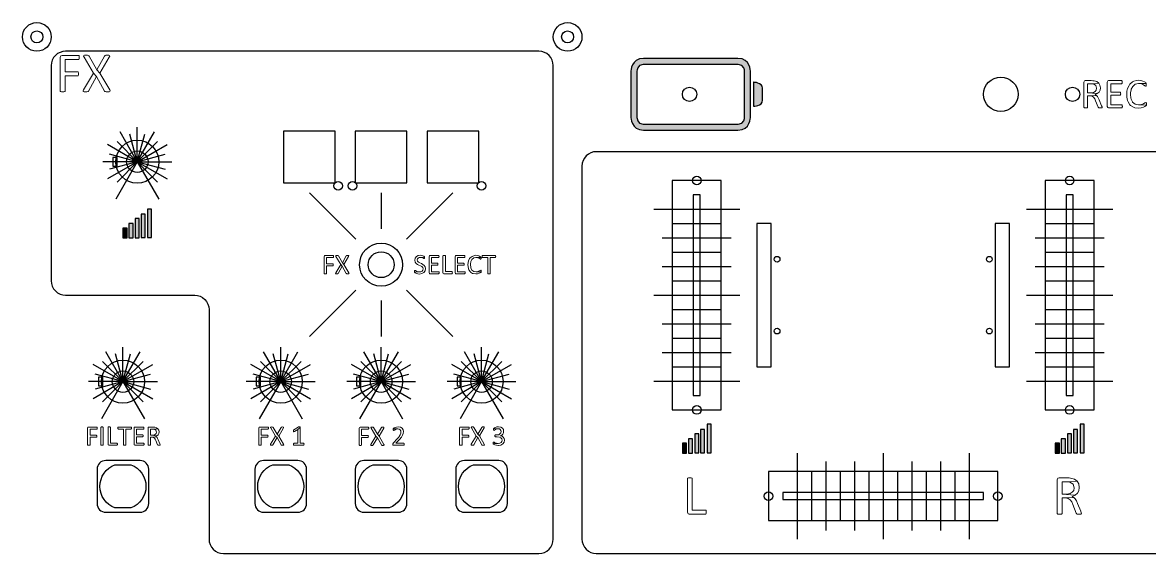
# Model space of a CAD drawing. Extents: x 0 to 1200, y 0 to 890.
# Drawn here: x 0 to 786, y 520 to 890 of the extents above; entities that cross this region are included whole.
import ezdxf

# ---------------------------------------------------------------- set-up
doc = ezdxf.new("R2010")
doc.units = 0
doc.header["$MEASUREMENT"] = 0
for name, color, linetype in [('FRONT', 174, 'CONTINUOUS'), ('LABELS__CHASSIS_', 7, 'CONTINUOUS'), ('PANEL', 94, 'CONTINUOUS')]:
    doc.layers.add(name, color=color, linetype=linetype)

msp = doc.modelspace()

# ---------------------------------------------------------------- hatches: boundary and pattern name
at = {"layer": 'LABELS__CHASSIS_'}
h = msp.add_hatch(color=256, dxfattribs=at)
edge = h.paths.add_edge_path()
edge.add_line((507.51, 824.09), (507.51, 855.91))
edge.add_spline(control_points=[(507.51, 855.91), (507.51, 855.91), (507.51, 865.01), (498.74, 865.01)], knot_values=[0, 0, 0, 0, 1, 1, 1, 1], degree=3, periodic=0)
edge.add_line((498.74, 865.01), (432.93, 865.01))
edge.add_spline(control_points=[(432.93, 865.01), (424.22, 865.01), (424.15, 855.91), (424.15, 855.91)], knot_values=[0, 0, 0, 0, 1, 1, 1, 1], degree=3, periodic=0)
edge.add_line((424.15, 855.91), (424.15, 824.09))
edge.add_spline(control_points=[(424.15, 824.09), (424.15, 824.09), (424.15, 814.99), (432.93, 814.99)], knot_values=[0, 0, 0, 0, 1, 1, 1, 1], degree=3, periodic=0)
edge.add_line((432.93, 814.99), (498.74, 814.99))
edge.add_spline(control_points=[(498.74, 814.99), (507.51, 814.99), (507.51, 824.09), (507.51, 824.09)], knot_values=[0, 0, 0, 0, 1, 1, 1, 1], degree=3, periodic=0)
edge = h.paths.add_edge_path(flags=16)
edge.add_line((503.35, 823.79), (503.35, 856.21))
edge.add_spline(control_points=[(503.35, 856.21), (503.35, 856.21), (503.48, 860.84), (498.93, 860.84)], knot_values=[0, 0, 0, 0, 1, 1, 1, 1], degree=3, periodic=0)
edge.add_line((498.93, 860.84), (432.73, 860.84))
edge.add_spline(control_points=[(432.73, 860.84), (428.32, 860.84), (428.32, 856.21), (428.32, 856.21)], knot_values=[0, 0, 0, 0, 1, 1, 1, 1], degree=3, periodic=0)
edge.add_line((428.32, 856.21), (428.32, 823.79))
edge.add_spline(control_points=[(428.32, 823.79), (428.32, 823.79), (428.32, 819.16), (432.73, 819.16)], knot_values=[0, 0, 0, 0, 1, 1, 1, 1], degree=3, periodic=0)
edge.add_line((432.73, 819.16), (498.93, 819.16))
edge.add_spline(control_points=[(498.93, 819.16), (503.35, 819.16), (503.35, 823.79), (503.35, 823.79)], knot_values=[0, 0, 0, 0, 1, 1, 1, 1], degree=3, periodic=0)
edge = h.paths.add_edge_path()
edge.add_line((509.59, 848.46), (509.59, 831.66))
edge.add_spline(control_points=[(509.59, 831.66), (509.59, 831.66), (515.85, 831.66), (515.85, 835.83)], knot_values=[0, 0, 0, 0, 1, 1, 1, 1], degree=3, periodic=0)
edge.add_line((515.85, 835.83), (515.85, 844.17))
edge.add_spline(control_points=[(515.85, 844.17), (515.85, 848.34), (509.59, 848.34), (509.59, 848.46)], knot_values=[0, 0, 0, 0, 1, 1, 1, 1], degree=3, periodic=0)
for points in [[(82.69, 740.15), (85.48, 740.15), (85.48, 756.39), (82.69, 756.39)], [(87.21, 740.1), (90, 740.1), (90, 760), (87.21, 760)], [(70, 740), (72.83, 740), (72.83, 746.77), (70, 746.77)], [(74.19, 740), (77.02, 740), (77.02, 749.87), (74.19, 749.87)], [(78.58, 740.05), (81.38, 740.05), (81.38, 753.44), (78.58, 753.44)], [(472.69, 590.15), (475.48, 590.15), (475.48, 606.39), (472.69, 606.39)], [(477.21, 590.1), (480, 590.1), (480, 610), (477.21, 610)], [(732.69, 590.15), (735.48, 590.15), (735.48, 606.39), (732.69, 606.39)], [(737.21, 590.1), (740, 590.1), (740, 610), (737.21, 610)], [(464.19, 590), (467.02, 590), (467.02, 599.87), (464.19, 599.87)], [(468.58, 590.05), (471.38, 590.05), (471.38, 603.44), (468.58, 603.44)], [(724.19, 590), (727.02, 590), (727.02, 599.87), (724.19, 599.87)], [(728.58, 590.05), (731.38, 590.05), (731.38, 603.44), (728.58, 603.44)], [(460, 590), (462.83, 590), (462.83, 596.77), (460, 596.77)], [(720, 590), (722.83, 590), (722.83, 596.77), (720, 596.77)]]:
    msp.add_hatch(color=256, dxfattribs=at).paths.add_polyline_path(points)

# ---------------------------------------------------------------- linework, layer by layer
at = {"layer": 'FRONT', "linetype": 'Continuous'}
for points in [[(0, 880, -1), (20, 880, -1)], [(370, 880, -1), (390, 880, -1)], [(727, 840, -1), (737, 840, -1)], [(65, 793, -1), (95, 793, -1)], [(235, 721.25, -1), (265, 721.25, -1)], [(55, 639.75, -1), (85, 639.75, -1)], [(165, 639.75, -1), (195, 639.75, -1)], [(235, 639.75, -1), (265, 639.75, -1)], [(305, 639.75, -1), (335, 639.75, -1)], [(58, 548.75), (82, 548.75, 0.414214), (88, 554.75), (88, 578.75, 0.414214), (82, 584.75), (58, 584.75, 0.414214), (52, 578.75), (52, 554.75, 0.414214)], [(168, 548.75), (192, 548.75, 0.414214), (198, 554.75), (198, 578.75, 0.414214), (192, 584.75), (168, 584.75, 0.414214), (162, 578.75), (162, 554.75, 0.414214)], [(238, 548.75), (262, 548.75, 0.414214), (268, 554.75), (268, 578.75, 0.414214), (262, 584.75), (238, 584.75, 0.414214), (232, 578.75), (232, 554.75, 0.414214)], [(308, 548.75), (332, 548.75, 0.414214), (338, 554.75), (338, 578.75, 0.414214), (332, 584.75), (308, 584.75, 0.414214), (302, 578.75), (302, 554.75, 0.414214)]]:
    msp.add_lwpolyline(points, format="xyb", close=True, dxfattribs=at)
for points in [[(487, 620), (487, 780), (453, 780), (453, 620)], [(747, 620), (747, 780), (713, 780), (713, 620)], [(520, 543), (680, 543), (680, 577), (520, 577)]]:
    msp.add_lwpolyline(points, close=True, dxfattribs=at)
at = {"layer": 'LABELS__CHASSIS_', "linetype": 'Continuous'}
for p, q in [((498.74, 865.01), (432.93, 865.01)), ((498.93, 860.84), (432.73, 860.84)), ((424.15, 855.91), (424.15, 824.09)), ((428.32, 856.21), (428.32, 823.79)), ((503.35, 823.79), (503.35, 856.21)), ((507.51, 824.09), (507.51, 855.91)), ((509.59, 848.46), (509.59, 831.66)), ((515.85, 835.83), (515.85, 844.17)), ((432.73, 819.16), (498.93, 819.16)), ((80, 793), (68, 813.78)), ((80, 793), (74.82, 812.32)), ((80, 793), (80, 817)), ((80, 793), (92, 813.78)), ((80, 793), (85.18, 812.32)), ((432.93, 814.99), (498.74, 814.99)), ((80, 793), (59.22, 805)), ((80, 793), (65.86, 807.14)), ((80, 793), (94.14, 807.14)), ((80, 793), (100.78, 805)), ((80, 793), (60.68, 798.18)), ((80, 793), (99.32, 798.18)), ((80, 793), (56, 793)), ((80, 793), (59.22, 781)), ((80, 793), (60.68, 787.82)), ((80, 793), (65, 767.02)), ((80, 793), (65.86, 778.86)), ((80, 793), (95, 767.02)), ((80, 793), (104, 793)), ((80, 793), (100.78, 781)), ((80, 793), (94.14, 778.86)), ((80, 793), (99.32, 787.82)), ((200, 771.25), (232.32, 738.93)), ((250, 771.25), (250, 746.25)), ((300, 771.25), (267.68, 738.93)), ((440, 760), (500, 760)), ((700, 760), (760, 760)), ((453, 750), (487, 750)), ((713, 750), (747, 750)), ((446, 740), (494, 740)), ((706, 740), (754, 740)), ((453, 730), (487, 730)), ((713, 730), (747, 730)), ((446, 720), (494, 720)), ((706, 720), (754, 720)), ((453, 710), (487, 710)), ((713, 710), (747, 710)), ((232.32, 703.57), (200, 671.25)), ((267.68, 703.57), (300, 671.25)), ((440, 700), (500, 700)), ((700, 700), (760, 700)), ((250, 696.25), (250, 671.25)), ((453, 690), (487, 690)), ((713, 690), (747, 690)), ((446, 680), (494, 680)), ((706, 680), (754, 680)), ((453, 670), (487, 670)), ((713, 670), (747, 670)), ((70, 639.75), (58, 660.53)), ((70, 639.75), (70, 663.75)), ((70, 639.75), (82, 660.53)), ((180, 639.75), (168, 660.53)), ((180, 639.75), (180, 663.75)), ((180, 639.75), (192, 660.53)), ((250, 639.75), (238, 660.53)), ((250, 639.75), (250, 663.75)), ((250, 639.75), (262, 660.53)), ((320, 639.75), (308, 660.53)), ((320, 639.75), (320, 663.75)), ((320, 639.75), (332, 660.53)), ((446, 660), (494, 660)), ((706, 660), (754, 660)), ((70, 639.75), (55.86, 653.89)), ((70, 639.75), (64.82, 659.07)), ((70, 639.75), (75.18, 659.07)), ((70, 639.75), (84.14, 653.89)), ((180, 639.75), (165.86, 653.89)), ((180, 639.75), (174.82, 659.07)), ((180, 639.75), (185.18, 659.07)), ((180, 639.75), (194.14, 653.89)), ((250, 639.75), (235.86, 653.89)), ((250, 639.75), (244.82, 659.07)), ((250, 639.75), (255.18, 659.07)), ((250, 639.75), (264.14, 653.89)), ((320, 639.75), (305.86, 653.89)), ((320, 639.75), (314.82, 659.07)), ((320, 639.75), (325.18, 659.07)), ((320, 639.75), (334.14, 653.89)), ((70, 639.75), (49.22, 651.75)), ((70, 639.75), (50.68, 644.93)), ((70, 639.75), (90.78, 651.75)), ((70, 639.75), (89.32, 644.93)), ((180, 639.75), (159.22, 651.75)), ((180, 639.75), (160.68, 644.93)), ((180, 639.75), (200.78, 651.75)), ((180, 639.75), (199.32, 644.93)), ((250, 639.75), (229.22, 651.75)), ((250, 639.75), (230.68, 644.93)), ((250, 639.75), (270.78, 651.75)), ((250, 639.75), (269.32, 644.93)), ((320, 639.75), (299.22, 651.75)), ((320, 639.75), (300.68, 644.93)), ((320, 639.75), (340.78, 651.75)), ((320, 639.75), (339.32, 644.93)), ((453, 650), (487, 650)), ((713, 650), (747, 650)), ((70, 639.75), (46, 639.75)), ((70, 639.75), (49.22, 627.75)), ((70, 639.75), (50.68, 634.57)), ((70, 639.75), (55, 613.77)), ((70, 639.75), (55.86, 625.61)), ((70, 639.75), (85, 613.77)), ((70, 639.75), (94, 639.75)), ((70, 639.75), (90.78, 627.75)), ((70, 639.75), (84.14, 625.61)), ((70, 639.75), (89.32, 634.57)), ((180, 639.75), (156, 639.75)), ((180, 639.75), (159.22, 627.75)), ((180, 639.75), (160.68, 634.57)), ((180, 639.75), (165, 613.77)), ((180, 639.75), (165.86, 625.61)), ((180, 639.75), (195, 613.77)), ((180, 639.75), (204, 639.75)), ((180, 639.75), (200.78, 627.75)), ((180, 639.75), (194.14, 625.61)), ((180, 639.75), (199.32, 634.57)), ((250, 639.75), (226, 639.75)), ((250, 639.75), (229.22, 627.75)), ((250, 639.75), (230.68, 634.57)), ((250, 639.75), (235, 613.77)), ((250, 639.75), (235.86, 625.61)), ((250, 639.75), (265, 613.77)), ((250, 639.75), (274, 639.75)), ((250, 639.75), (270.78, 627.75)), ((250, 639.75), (264.14, 625.61)), ((250, 639.75), (269.32, 634.57)), ((320, 639.75), (296, 639.75)), ((320, 639.75), (299.22, 627.75)), ((320, 639.75), (300.68, 634.57)), ((320, 639.75), (305, 613.77)), ((320, 639.75), (305.86, 625.61)), ((320, 639.75), (335, 613.77)), ((320, 639.75), (344, 639.75)), ((320, 639.75), (340.78, 627.75)), ((320, 639.75), (334.14, 625.61)), ((320, 639.75), (339.32, 634.57)), ((440, 640), (500, 640)), ((700, 640), (760, 640)), ((540, 590), (540, 530)), ((600, 590), (600, 530)), ((660, 590), (660, 530)), ((560, 584), (560, 536)), ((580, 584), (580, 536)), ((620, 584), (620, 536)), ((640, 584), (640, 536)), ((550, 577), (550, 543)), ((570, 577), (570, 543)), ((590, 577), (590, 543)), ((610, 577), (610, 543)), ((630, 577), (630, 543)), ((650, 577), (650, 543))]:
    msp.add_line(p, q, dxfattribs=at)
for points in [[(140, 520), (360, 520, 0.414214), (370, 530), (370, 860, 0.414214), (360, 870), (160, 870), (130, 870), (30, 870, 0.414214), (20, 860), (20, 710, 0.414214), (30, 700), (120, 700, -0.414214), (130, 690), (130, 530, 0.414214)], [(400, 520), (800, 520, 0.414214), (810, 530), (810, 790, 0.414214), (800, 800), (400, 800, 0.414214), (390, 790), (390, 530, 0.414214)]]:
    msp.add_lwpolyline(points, format="xyb", close=True, dxfattribs=at)
at = {"layer": 'LABELS__CHASSIS_', "lineweight": 0}
for points in [[(38.89, 867.12), (27.55, 867.12), (26.73, 866.82), (26.29, 865.71), (26.29, 842.28), (26.36, 842.05), (26.66, 841.83), (27.18, 841.76), (27.99, 841.68), (28.81, 841.76), (29.33, 841.83), (29.55, 842.05), (29.62, 842.28), (29.62, 852.81), (38.37, 852.81), (38.67, 852.95), (38.89, 853.18), (39.04, 853.62), (39.04, 854.21), (39.04, 854.96), (38.89, 855.33), (38.67, 855.55), (38.37, 855.62), (29.62, 855.62), (29.62, 864.23), (38.89, 864.23), (39.19, 864.3), (39.41, 864.6), (39.49, 864.97), (39.56, 865.63), (39.49, 866.3), (39.41, 866.75), (39.19, 866.97)], [(44.31, 867.19), (43.19, 867.19), (42.68, 866.97), (42.6, 866.6), (42.9, 865.86), (49.5, 854.66), (51.65, 852.36), (57.21, 842.28), (57.43, 842.05), (57.73, 841.83), (58.32, 841.76), (59.29, 841.68), (60.32, 841.76), (60.92, 841.91), (61.07, 842.35), (60.77, 843.02), (53.87, 854.73), (51.8, 857.11), (46.38, 866.6), (46.16, 866.9), (45.86, 867.12), (45.27, 867.19)], [(59.06, 867.19), (58.17, 867.19), (57.65, 867.12), (57.36, 866.9), (57.21, 866.6), (51.8, 857.11), (53.87, 854.73), (60.47, 865.86), (60.77, 866.6), (60.62, 866.97), (60.1, 867.19)], [(49.5, 854.66), (42.6, 843.02), (42.3, 842.35), (42.38, 841.91), (42.9, 841.76), (43.94, 841.68), (44.83, 841.76), (45.42, 841.83), (45.72, 841.98), (45.94, 842.28), (51.65, 852.36)], [(744.92, 849.54), (740.91, 849.54), (740.24, 849.32), (739.95, 848.5), (739.95, 830.93), (740.02, 830.71), (740.24, 830.56), (740.61, 830.49), (741.21, 830.49), (741.8, 830.49), (742.17, 830.56), (742.39, 830.71), (742.47, 830.93), (742.47, 839.01), (744.17, 839.01), (748.62, 839.24), (747.81, 839.75), (749.29, 840.5), (742.47, 841.02), (742.47, 847.39), (744.62, 847.39), (750.33, 847.76), (748.92, 848.8), (746.99, 849.39), (746.1, 849.47)], [(766.12, 849.54), (757.15, 849.54), (756.56, 849.32), (756.19, 848.5), (756.19, 831.6), (756.56, 830.78), (757.15, 830.56), (766.27, 830.56), (766.49, 830.63), (766.64, 830.78), (766.72, 831.15), (766.79, 831.6), (766.72, 832.12), (766.64, 832.41), (766.49, 832.56), (766.27, 832.64), (758.71, 832.64), (758.71, 839.46), (765.09, 839.46), (765.31, 839.46), (765.46, 839.68), (765.53, 839.98), (765.6, 840.42), (765.53, 840.87), (765.46, 841.24), (765.31, 841.39), (765.09, 841.46), (758.71, 841.46), (758.71, 847.39), (766.12, 847.39), (766.35, 847.47), (766.49, 847.69), (766.64, 847.99), (766.64, 848.43), (766.64, 848.95), (766.49, 849.25), (766.35, 849.47)], [(778.06, 849.77), (776.88, 849.69), (774.73, 849.1), (773.84, 848.58), (772.06, 847.1), (771.39, 846.13), (770.35, 843.98), (769.91, 842.2), (769.76, 839.75), (769.83, 837.9), (770.35, 835.75), (770.72, 834.64), (771.91, 832.71), (772.5, 832.12), (774.5, 830.93), (775.47, 830.63), (777.77, 830.34), (779.77, 830.49), (781.4, 831), (782.51, 831.6), (783.1, 832.04), (783.33, 832.27), (783.48, 832.49), (778.14, 832.56), (777.99, 832.56), (775.69, 833.01), (773.91, 834.42), (773.76, 834.64), (772.8, 836.71), (772.65, 837.53), (772.43, 839.9), (772.43, 840.94), (772.8, 843.17), (772.95, 843.54), (773.98, 845.54), (773.98, 845.54), (775.76, 847.02), (775.76, 847.1), (778.06, 847.54), (783.33, 847.62), (783.25, 847.84), (783.03, 848.13), (782.29, 848.65), (781.1, 849.17), (779.69, 849.62)], [(750.33, 847.76), (744.62, 847.39), (745.81, 847.39), (746.62, 847.24), (748.25, 846.13), (748.77, 844.28), (748.55, 842.94), (747.88, 841.98), (746.62, 841.31), (744.92, 841.02), (742.47, 841.02), (749.29, 840.5), (750.48, 841.46), (751.22, 842.8), (751.44, 844.5), (751.14, 846.28)], [(783.33, 847.62), (778.06, 847.54), (780.06, 847.24), (781.47, 846.65), (782.44, 845.98), (782.96, 845.69), (783.18, 845.76), (783.33, 845.98), (783.4, 846.35), (783.4, 846.8), (783.4, 847.24)], [(748.62, 839.24), (744.17, 839.01), (745.66, 838.72), (746.7, 838.05), (747.51, 836.94), (748.1, 835.53), (749.88, 831.08), (750.03, 830.78), (750.25, 830.56), (750.63, 830.49), (751.22, 830.49), (751.96, 830.49), (752.33, 830.56), (752.55, 830.71), (752.55, 830.93), (752.55, 831.23), (752.26, 831.97), (750.55, 836.2), (749.96, 837.46), (749.36, 838.49)], [(783.1, 834.34), (782.51, 834.04), (781.55, 833.45), (780.06, 832.78), (778.14, 832.56), (783.48, 832.49), (783.48, 832.78), (783.48, 833.23), (783.48, 833.75), (783.4, 834.12), (783.33, 834.27)], [(216.5, 727.54), (210.86, 727.54), (210.42, 727.4), (210.2, 726.88), (210.2, 715.16), (210.27, 715.09), (210.42, 714.94), (210.64, 714.94), (211.09, 714.86), (211.46, 714.94), (211.75, 714.94), (211.9, 715.09), (211.9, 715.16), (211.9, 720.43), (216.28, 720.43), (216.43, 720.5), (216.5, 720.65), (216.57, 720.87), (216.57, 721.17), (216.57, 721.46), (216.5, 721.69), (216.43, 721.84), (216.28, 721.84), (211.9, 721.84), (211.9, 726.14), (216.5, 726.14), (216.65, 726.21), (216.8, 726.28), (216.87, 726.51), (216.87, 726.88), (216.87, 727.17), (216.8, 727.4), (216.65, 727.54)], [(219.24, 727.62), (218.72, 727.62), (218.43, 727.54), (218.35, 727.32), (218.5, 726.95), (221.84, 721.32), (222.88, 720.2), (225.69, 715.16), (225.77, 715.01), (225.99, 714.94), (226.21, 714.86), (226.73, 714.86), (227.25, 714.94), (227.55, 715.01), (227.62, 715.16), (227.47, 715.53), (224.06, 721.39), (222.95, 722.58), (220.28, 727.32), (220.13, 727.47), (219.98, 727.54), (219.69, 727.62)], [(226.58, 727.62), (226.14, 727.62), (225.92, 727.54), (225.77, 727.47), (225.69, 727.32), (222.95, 722.58), (224.06, 721.39), (227.33, 726.95), (227.47, 727.32), (227.4, 727.54), (227.1, 727.62)], [(277.38, 727.77), (275.82, 727.54), (274.64, 726.88), (273.82, 725.84), (273.52, 724.43), (273.75, 723.1), (274.41, 722.13), (275.3, 721.46), (276.34, 720.87), (277.45, 720.43), (278.34, 719.91), (279.01, 719.24), (279.23, 718.28), (279.01, 717.39), (278.57, 716.72), (277.75, 716.35), (276.79, 716.2), (273.3, 716.05), (273.45, 715.75), (273.82, 715.46), (274.56, 715.09), (275.53, 714.86), (276.71, 714.72), (276.71, 714.72), (278.42, 715.01), (279.75, 715.75), (280.64, 716.87), (281.01, 718.5), (280.72, 719.76), (280.05, 720.72), (279.16, 721.46), (278.12, 721.98), (277.01, 722.5), (276.12, 723.02), (275.45, 723.69), (275.23, 724.58), (275.38, 725.32), (275.75, 725.84), (276.42, 726.21), (277.31, 726.36), (280.27, 726.51), (280.2, 726.73), (280.2, 726.8), (280.05, 726.95), (279.68, 727.25), (279.01, 727.47), (278.2, 727.69)], [(280.27, 726.51), (277.31, 726.36), (278.34, 726.21), (279.09, 725.91), (279.68, 725.62), (279.98, 725.47), (280.12, 725.54), (280.2, 725.62), (280.27, 725.84), (280.27, 726.21)], [(289.99, 727.54), (283.98, 727.54), (283.61, 727.4), (283.39, 726.88), (283.39, 715.61), (283.61, 715.09), (283.98, 714.94), (290.06, 714.94), (290.21, 714.94), (290.28, 715.09), (290.36, 715.31), (290.43, 715.61), (290.36, 715.98), (290.28, 716.2), (290.21, 716.27), (290.06, 716.35), (285.09, 716.35), (285.09, 720.87), (289.32, 720.87), (289.47, 720.87), (289.54, 721.02), (289.62, 721.24), (289.62, 721.54), (289.62, 721.84), (289.54, 722.06), (289.47, 722.21), (289.32, 722.21), (285.09, 722.21), (285.09, 726.21), (289.99, 726.21), (290.13, 726.21), (290.21, 726.36), (290.28, 726.58), (290.36, 726.88), (290.28, 727.17), (290.21, 727.4), (290.13, 727.54)], [(293.99, 727.62), (293.55, 727.62), (293.32, 727.54), (293.18, 727.47), (293.1, 727.32), (293.1, 715.61), (293.32, 715.09), (293.77, 714.94), (299.33, 714.94), (299.48, 715.01), (299.63, 715.09), (299.63, 715.31), (299.7, 715.68), (299.63, 715.98), (299.63, 716.2), (299.48, 716.35), (299.33, 716.42), (294.81, 716.42), (294.81, 727.32), (294.81, 727.47), (294.66, 727.54), (294.36, 727.62)], [(308.15, 727.54), (302.15, 727.54), (301.78, 727.4), (301.55, 726.88), (301.55, 715.61), (301.78, 715.09), (302.15, 714.94), (308.23, 714.94), (308.38, 714.94), (308.45, 715.09), (308.52, 715.31), (308.52, 715.61), (308.52, 715.98), (308.45, 716.2), (308.38, 716.27), (308.23, 716.35), (303.19, 716.35), (303.19, 720.87), (307.41, 720.87), (307.56, 720.87), (307.71, 721.02), (307.78, 721.24), (307.78, 721.54), (307.78, 721.84), (307.71, 722.06), (307.56, 722.21), (307.41, 722.21), (303.19, 722.21), (303.19, 726.21), (308.15, 726.21), (308.3, 726.21), (308.38, 726.36), (308.45, 726.58), (308.45, 726.88), (308.45, 727.17), (308.38, 727.4), (308.3, 727.54)], [(316.09, 727.77), (315.42, 727.69), (313.86, 727.25), (313.42, 727.03), (312.08, 725.99), (311.71, 725.47), (310.97, 723.91), (310.68, 722.8), (310.53, 721.09), (310.6, 719.98), (310.97, 718.35), (311.19, 717.76), (312.01, 716.42), (312.31, 716.13), (313.72, 715.16), (314.23, 715.01), (315.94, 714.79), (317.2, 714.94), (318.31, 715.24), (319.05, 715.61), (319.5, 715.9), (319.65, 716.05), (319.65, 716.27), (316.16, 716.27), (314.53, 716.57), (313.34, 717.53), (313.34, 717.53), (312.6, 719.09), (312.53, 719.46), (312.31, 721.17), (312.38, 721.76), (312.6, 723.32), (312.6, 723.47), (313.34, 724.95), (314.53, 725.91), (316.09, 726.28), (319.65, 726.28), (319.57, 726.51), (319.43, 726.66), (318.91, 727.03), (318.17, 727.4), (317.2, 727.62)], [(319.65, 726.28), (316.09, 726.28), (317.42, 726.06), (318.39, 725.69), (318.98, 725.25), (319.35, 725.02), (319.5, 725.1), (319.57, 725.25), (319.65, 725.47), (319.65, 725.77), (319.65, 726.06)], [(329.51, 727.54), (320.76, 727.54), (320.61, 727.54), (320.54, 727.4), (320.46, 727.17), (320.39, 726.88), (320.46, 726.51), (320.54, 726.28), (320.61, 726.21), (320.76, 726.14), (324.32, 726.14), (324.32, 715.16), (324.32, 715.09), (324.47, 714.94), (324.76, 714.94), (325.14, 714.86), (325.58, 714.94), (325.8, 714.94), (325.95, 715.09), (325.95, 715.16), (325.95, 726.14), (329.51, 726.14), (329.66, 726.21), (329.81, 726.28), (329.81, 726.51), (329.88, 726.88), (329.81, 727.17), (329.81, 727.4), (329.66, 727.54)], [(221.84, 721.32), (218.35, 715.53), (218.21, 715.16), (218.28, 715.01), (218.5, 714.94), (219.02, 714.86), (219.54, 714.86), (219.76, 714.94), (219.91, 715.01), (220.06, 715.16), (222.88, 720.2)], [(273.52, 717.24), (273.38, 717.24), (273.3, 717.09), (273.23, 716.87), (273.23, 716.5), (273.3, 716.05), (276.79, 716.2), (275.53, 716.35), (274.56, 716.72), (273.89, 717.09)], [(319.5, 717.46), (319.05, 717.31), (318.39, 716.87), (317.42, 716.42), (316.16, 716.27), (319.65, 716.27), (319.72, 716.42), (319.72, 716.72), (319.72, 717.09), (319.65, 717.31), (319.57, 717.46)], [(51.65, 608.08), (46.02, 608.08), (45.57, 607.93), (45.35, 607.42), (45.35, 595.7), (45.43, 595.55), (45.57, 595.48), (45.8, 595.4), (46.24, 595.4), (46.61, 595.4), (46.91, 595.48), (46.98, 595.55), (47.06, 595.7), (47.06, 600.96), (51.43, 600.96), (51.58, 601.04), (51.65, 601.11), (51.73, 601.33), (51.73, 601.63), (51.73, 602), (51.65, 602.22), (51.58, 602.3), (51.43, 602.37), (47.06, 602.37), (47.06, 606.67), (51.65, 606.67), (51.8, 606.67), (51.95, 606.82), (52.03, 607.04), (52.03, 607.34), (52.03, 607.71), (51.95, 607.93), (51.8, 608.01)], [(56.25, 595.7), (56.18, 595.55), (56.18, 595.55), (56.03, 595.48), (56.03, 595.48), (55.81, 595.4), (55.81, 595.4), (55.36, 595.4), (55.36, 595.4), (54.99, 595.4), (54.99, 595.4), (54.77, 595.48), (54.77, 595.48), (54.62, 595.55), (54.62, 595.55), (54.55, 595.7), (54.55, 595.7), (54.55, 607.86), (54.62, 607.93), (54.62, 607.93), (54.77, 608.08), (54.77, 608.08), (54.99, 608.16), (54.99, 608.16), (55.36, 608.16), (55.36, 608.16), (55.81, 608.16), (55.81, 608.16), (56.03, 608.08), (56.03, 608.08), (56.18, 607.93), (56.18, 607.93), (56.25, 607.86), (56.25, 607.86), (56.25, 595.7)], [(60.41, 608.16), (60.03, 608.16), (59.74, 608.08), (59.66, 607.93), (59.59, 607.86), (59.59, 596.14), (59.81, 595.62), (60.18, 595.48), (65.82, 595.48), (65.97, 595.48), (66.04, 595.62), (66.12, 595.85), (66.12, 596.14), (66.12, 596.51), (66.04, 596.74), (65.97, 596.89), (65.82, 596.89), (61.3, 596.89), (61.3, 607.86), (61.22, 607.93), (61.07, 608.08), (60.85, 608.16)], [(75.61, 608.08), (66.78, 608.08), (66.63, 608.01), (66.56, 607.93), (66.49, 607.71), (66.49, 607.34), (66.49, 607.04), (66.56, 606.82), (66.63, 606.67), (66.78, 606.67), (70.34, 606.67), (70.34, 595.7), (70.42, 595.55), (70.49, 595.48), (70.79, 595.4), (71.16, 595.4), (71.6, 595.4), (71.82, 595.48), (71.97, 595.55), (72.05, 595.7), (72.05, 606.67), (75.61, 606.67), (75.76, 606.67), (75.83, 606.82), (75.9, 607.04), (75.9, 607.34), (75.9, 607.71), (75.83, 607.93), (75.76, 608.01)], [(84.36, 608.08), (78.35, 608.08), (77.91, 607.93), (77.76, 607.42), (77.76, 596.14), (77.91, 595.62), (78.35, 595.48), (84.43, 595.48), (84.58, 595.48), (84.65, 595.62), (84.73, 595.85), (84.73, 596.14), (84.73, 596.44), (84.65, 596.66), (84.58, 596.81), (84.43, 596.81), (79.39, 596.81), (79.39, 601.33), (83.62, 601.33), (83.76, 601.41), (83.91, 601.48), (83.99, 601.71), (83.99, 602), (83.99, 602.37), (83.91, 602.52), (83.76, 602.67), (83.62, 602.74), (79.39, 602.74), (79.39, 606.67), (84.36, 606.67), (84.51, 606.75), (84.58, 606.82), (84.65, 607.04), (84.65, 607.34), (84.65, 607.71), (84.58, 607.93), (84.51, 608.01)], [(90.81, 608.08), (88.14, 608.08), (87.69, 607.93), (87.47, 607.42), (87.47, 595.7), (87.55, 595.55), (87.69, 595.48), (87.92, 595.4), (88.36, 595.4), (88.73, 595.4), (89.03, 595.48), (89.1, 595.55), (89.18, 595.7), (89.18, 601.11), (90.29, 601.11), (93.26, 601.26), (92.74, 601.56), (93.7, 602.08), (89.18, 602.45), (89.18, 606.67), (90.59, 606.67), (94.37, 606.9), (93.48, 607.64), (92.14, 608.01), (91.62, 608.08)], [(94.37, 606.9), (90.59, 606.67), (91.4, 606.67), (91.92, 606.6), (93.03, 605.86), (93.4, 604.6), (93.26, 603.71), (92.74, 603.04), (91.99, 602.6), (90.81, 602.45), (89.18, 602.45), (93.7, 602.08), (94.52, 602.74), (94.96, 603.63), (95.18, 604.75), (94.96, 605.93)], [(171.12, 608.08), (165.41, 608.08), (164.96, 607.93), (164.81, 607.42), (164.81, 595.7), (164.81, 595.55), (164.96, 595.48), (165.26, 595.4), (165.63, 595.4), (166, 595.4), (166.3, 595.48), (166.45, 595.55), (166.45, 595.7), (166.45, 600.96), (170.82, 600.96), (170.97, 600.96), (171.12, 601.11), (171.12, 601.33), (171.19, 601.63), (171.12, 602), (171.12, 602.22), (170.97, 602.3), (170.82, 602.37), (166.45, 602.37), (166.45, 606.67), (171.12, 606.67), (171.19, 606.67), (171.34, 606.82), (171.41, 607.04), (171.41, 607.34), (171.41, 607.71), (171.34, 607.93), (171.19, 608.01)], [(173.79, 608.16), (173.27, 608.08), (172.97, 608.01), (172.97, 607.79), (173.12, 607.49), (176.38, 601.85), (177.42, 600.74), (180.24, 595.7), (180.39, 595.55), (180.53, 595.48), (180.76, 595.4), (181.28, 595.4), (181.8, 595.4), (182.09, 595.48), (182.17, 595.7), (182.02, 596.07), (178.61, 601.85), (177.57, 603.11), (174.83, 607.86), (174.75, 608.01), (174.53, 608.08), (174.31, 608.08)], [(181.2, 608.16), (180.76, 608.08), (180.46, 608.08), (180.31, 608.01), (180.24, 607.86), (177.57, 603.11), (178.61, 601.85), (181.87, 607.49), (182.02, 607.79), (181.94, 608.01), (181.65, 608.08)], [(192.84, 608.16), (192.55, 608.16), (192.33, 608.16), (192.18, 608.08), (192.1, 608.01), (189.14, 606.15), (188.99, 606.08), (188.91, 605.93), (188.91, 605.71), (188.91, 605.41), (188.91, 605.04), (188.99, 604.89), (189.21, 604.82), (189.51, 604.97), (191.88, 606.38), (193.59, 607.86), (193.59, 608.01), (193.44, 608.08), (193.22, 608.16)], [(193.59, 607.86), (191.88, 606.38), (191.88, 596.81), (189.29, 596.81), (189.14, 596.74), (189.06, 596.59), (188.99, 596.37), (188.91, 596.07), (188.99, 595.77), (189.06, 595.55), (189.14, 595.48), (189.29, 595.4), (195.88, 595.4), (196.03, 595.48), (196.11, 595.55), (196.18, 595.77), (196.26, 596.07), (196.18, 596.37), (196.11, 596.59), (196.03, 596.74), (195.88, 596.81), (193.59, 596.81)], [(241.04, 608.01), (235.33, 608.01), (234.89, 607.86), (234.74, 607.34), (234.74, 595.62), (234.74, 595.48), (234.89, 595.4), (235.19, 595.33), (235.56, 595.33), (235.93, 595.33), (236.22, 595.4), (236.37, 595.48), (236.37, 595.62), (236.37, 600.89), (240.75, 600.89), (240.9, 600.96), (241.04, 601.11), (241.04, 601.26), (241.12, 601.63), (241.04, 601.93), (241.04, 602.15), (240.9, 602.3), (240.75, 602.3), (236.37, 602.3), (236.37, 606.6), (241.04, 606.6), (241.12, 606.6), (241.27, 606.75), (241.34, 606.97), (241.34, 607.27), (241.34, 607.64), (241.27, 607.86), (241.12, 608.01)], [(243.71, 608.08), (243.2, 608.08), (242.9, 608.01), (242.9, 607.79), (243.05, 607.42), (246.31, 601.78), (247.35, 600.67), (250.17, 595.62), (250.31, 595.48), (250.46, 595.4), (250.68, 595.33), (251.2, 595.33), (251.72, 595.33), (252.02, 595.48), (252.09, 595.62), (251.95, 596), (248.53, 601.85), (247.5, 603.04), (244.75, 607.79), (244.68, 607.93), (244.46, 608.01), (244.23, 608.08)], [(251.13, 608.08), (250.68, 608.08), (250.39, 608.01), (250.24, 607.93), (250.17, 607.79), (247.5, 603.04), (248.53, 601.85), (251.8, 607.42), (251.95, 607.79), (251.87, 607.93), (251.57, 608.08)], [(261.88, 608.23), (260.77, 608.08), (259.88, 607.79), (259.14, 607.49), (258.69, 607.19), (258.55, 606.97), (258.47, 606.82), (261.66, 606.75), (262.62, 606.53), (263.29, 606.08), (263.66, 605.49), (263.81, 604.67), (263.74, 603.78), (263.37, 602.67), (262.55, 601.41), (262.33, 601.11), (261.14, 599.78), (258.62, 597.18), (258.4, 596.96), (258.32, 596.74), (258.25, 596.44), (258.25, 596.14), (258.25, 595.77), (258.4, 595.55), (258.55, 595.4), (258.77, 595.4), (265.74, 595.4), (265.89, 595.4), (266.03, 595.55), (266.11, 595.77), (266.11, 596.07), (266.11, 596.44), (266.03, 596.66), (265.89, 596.74), (265.74, 596.81), (260.25, 596.81), (262.25, 598.89), (262.99, 599.63), (263.96, 600.89), (264.11, 601.04), (265, 602.45), (265.44, 603.71), (265.52, 604.89), (265.29, 606.23), (264.63, 607.27), (263.51, 607.93)], [(258.47, 606.82), (258.47, 606.67), (258.47, 606.45), (258.47, 606.08), (258.55, 605.86), (258.62, 605.71), (258.77, 605.64), (259.14, 605.86), (259.73, 606.23), (260.55, 606.53), (261.66, 606.75)], [(310.97, 608.08), (305.34, 608.08), (304.89, 607.93), (304.67, 607.42), (304.67, 595.7), (304.74, 595.55), (304.82, 595.48), (305.11, 595.4), (305.48, 595.4), (305.93, 595.4), (306.15, 595.48), (306.3, 595.55), (306.37, 595.7), (306.37, 600.96), (310.75, 600.96), (310.9, 601.04), (310.97, 601.11), (311.05, 601.33), (311.05, 601.63), (311.05, 602), (310.97, 602.22), (310.9, 602.3), (310.75, 602.37), (306.37, 602.37), (306.37, 606.67), (310.97, 606.67), (311.12, 606.67), (311.19, 606.82), (311.27, 607.04), (311.34, 607.34), (311.27, 607.71), (311.19, 607.93), (311.12, 608.01)], [(313.72, 608.16), (313.12, 608.16), (312.9, 608.01), (312.83, 607.86), (312.97, 607.49), (316.24, 601.85), (317.35, 600.74), (320.17, 595.7), (320.24, 595.55), (320.39, 595.48), (320.69, 595.4), (321.13, 595.4), (321.72, 595.4), (322.02, 595.48), (322.02, 595.7), (321.87, 596.07), (318.46, 601.93), (317.42, 603.11), (314.68, 607.86), (314.61, 608.01), (314.46, 608.08), (314.16, 608.16)], [(321.06, 608.16), (320.61, 608.16), (320.39, 608.08), (320.24, 608.01), (320.09, 607.86), (317.42, 603.11), (318.46, 601.93), (321.72, 607.49), (321.87, 607.86), (321.87, 608.01), (321.58, 608.16)], [(331.88, 608.31), (330.7, 608.16), (329.73, 607.86), (329.07, 607.49), (328.69, 607.27), (328.55, 607.12), (328.47, 606.97), (331.51, 606.9), (332.48, 606.75), (333.07, 606.3), (333.44, 605.71), (333.59, 604.97), (333.44, 604), (332.85, 603.26), (332.03, 602.74), (330.85, 602.6), (329.73, 602.6), (329.58, 602.52), (329.44, 602.45), (329.36, 602.22), (329.36, 601.93), (329.36, 601.63), (329.51, 601.41), (329.58, 601.26), (329.73, 601.26), (330.99, 601.26), (332.4, 601.11), (333.44, 600.59), (334.03, 599.85), (334.26, 598.89), (334.11, 598), (333.59, 597.26), (332.77, 596.81), (331.59, 596.66), (328.1, 596.44), (328.18, 596.22), (328.32, 596.14), (328.69, 595.92), (329.36, 595.62), (330.4, 595.4), (331.51, 595.25), (331.81, 595.25), (333.44, 595.55), (334.85, 596.29), (335.67, 597.48), (335.96, 599.04), (335.74, 600.15), (335.15, 601.11), (334.26, 601.78), (333, 602.08), (333, 602.08), (334.03, 602.45), (334.78, 603.19), (335.22, 604.08), (335.37, 605.19), (335.22, 606.45), (334.55, 607.42), (333.44, 608.01)], [(328.47, 606.97), (328.4, 606.75), (328.4, 606.45), (328.47, 606.15), (328.47, 605.93), (328.55, 605.86), (328.69, 605.78), (329.07, 606.01), (329.66, 606.38), (330.47, 606.75), (331.51, 606.9)], [(93.26, 601.26), (90.29, 601.11), (91.25, 600.89), (91.99, 600.44), (92.51, 599.7), (92.96, 598.74), (94.07, 595.77), (94.22, 595.62), (94.37, 595.48), (94.59, 595.4), (95.04, 595.4), (95.48, 595.4), (95.78, 595.48), (95.85, 595.55), (95.93, 595.7), (95.85, 595.92), (95.7, 596.44), (94.59, 599.18), (94.15, 600.07), (93.77, 600.74)], [(176.38, 601.85), (172.97, 596.07), (172.82, 595.7), (172.82, 595.48), (173.12, 595.4), (173.56, 595.4), (174.08, 595.4), (174.38, 595.48), (174.53, 595.55), (174.6, 595.7), (177.42, 600.74)], [(246.31, 601.78), (242.9, 596), (242.75, 595.62), (242.75, 595.48), (243.05, 595.33), (243.49, 595.33), (244.01, 595.33), (244.31, 595.4), (244.46, 595.48), (244.53, 595.62), (247.35, 600.67)], [(316.24, 601.85), (312.83, 596.07), (312.68, 595.7), (312.75, 595.48), (312.97, 595.4), (313.49, 595.4), (313.94, 595.4), (314.23, 595.48), (314.38, 595.55), (314.53, 595.7), (317.35, 600.74)], [(328.32, 597.63), (328.18, 597.48), (328.1, 597.03), (328.1, 596.66), (328.1, 596.44), (331.59, 596.66), (330.33, 596.81), (329.36, 597.11), (328.69, 597.48)], [(465.21, 572.73), (464.39, 572.73), (463.87, 572.58), (463.65, 572.43), (463.57, 572.13), (463.57, 548.7), (463.95, 547.66), (464.76, 547.36), (475.96, 547.36), (476.25, 547.44), (476.48, 547.74), (476.63, 548.18), (476.63, 548.85), (476.63, 549.52), (476.48, 549.96), (476.25, 550.18), (475.96, 550.26), (466.91, 550.26), (466.91, 572.13), (466.84, 572.43), (466.54, 572.58), (466.02, 572.73)], [(727.93, 572.73), (722.6, 572.73), (721.78, 572.43), (721.33, 571.32), (721.33, 547.88), (721.41, 547.66), (721.71, 547.44), (722.22, 547.36), (723.04, 547.29), (723.86, 547.36), (724.37, 547.44), (724.6, 547.66), (724.67, 547.88), (724.67, 558.71), (726.97, 558.71), (732.9, 559.01), (731.79, 559.67), (733.79, 560.64), (724.67, 561.38), (724.67, 569.91), (727.56, 569.91), (735.13, 570.35), (733.27, 571.76), (730.68, 572.5), (729.57, 572.65)], [(735.13, 570.35), (727.56, 569.91), (729.12, 569.83), (730.23, 569.69), (732.46, 568.2), (733.12, 565.68), (732.83, 563.98), (731.86, 562.64), (730.31, 561.75), (728.01, 561.38), (724.67, 561.38), (733.79, 560.64), (735.35, 561.97), (736.31, 563.75), (736.68, 566.05), (736.31, 568.42)], [(732.9, 559.01), (726.97, 558.71), (728.9, 558.34), (730.31, 557.38), (731.42, 555.89), (732.24, 554.04), (734.53, 548.11), (734.76, 547.74), (735.05, 547.44), (735.57, 547.36), (736.39, 547.29), (737.35, 547.36), (737.87, 547.44), (738.09, 547.66), (738.17, 547.88), (738.09, 548.4), (737.72, 549.37), (735.5, 554.93), (734.68, 556.63), (733.87, 557.97)]]:
    msp.add_lwpolyline(points, close=True, dxfattribs=at)
at = {"layer": 'LABELS__CHASSIS_', "linetype": 'Continuous'}
for points in [[(82.69, 740.15), (85.48, 740.15), (85.48, 756.39), (82.69, 756.39)], [(87.21, 740.1), (90, 740.1), (90, 760), (87.21, 760)], [(70, 740), (72.83, 740), (72.83, 746.77), (70, 746.77)], [(74.19, 740), (77.02, 740), (77.02, 749.87), (74.19, 749.87)], [(78.58, 740.05), (81.38, 740.05), (81.38, 753.44), (78.58, 753.44)], [(472.69, 590.15), (475.48, 590.15), (475.48, 606.39), (472.69, 606.39)], [(477.21, 590.1), (480, 590.1), (480, 610), (477.21, 610)], [(732.69, 590.15), (735.48, 590.15), (735.48, 606.39), (732.69, 606.39)], [(737.21, 590.1), (740, 590.1), (740, 610), (737.21, 610)], [(464.19, 590), (467.02, 590), (467.02, 599.87), (464.19, 599.87)], [(468.58, 590.05), (471.38, 590.05), (471.38, 603.44), (468.58, 603.44)], [(724.19, 590), (727.02, 590), (727.02, 599.87), (724.19, 599.87)], [(728.58, 590.05), (731.38, 590.05), (731.38, 603.44), (728.58, 603.44)], [(460, 590), (462.83, 590), (462.83, 596.77), (460, 596.77)], [(720, 590), (722.83, 590), (722.83, 596.77), (720, 596.77)]]:
    msp.add_lwpolyline(points, close=True, dxfattribs=at)
for points in [[(432.93, 865.01), (424.22, 865.01), (424.15, 855.91), (424.15, 855.91)], [(507.51, 855.91), (507.51, 855.91), (507.51, 865.01), (498.74, 865.01)], [(432.73, 860.84), (428.32, 860.84), (428.32, 856.21), (428.32, 856.21)], [(503.35, 856.21), (503.35, 856.21), (503.48, 860.84), (498.93, 860.84)], [(515.85, 844.17), (515.85, 848.34), (509.59, 848.34), (509.59, 848.46)], [(509.59, 831.66), (509.59, 831.66), (515.85, 831.66), (515.85, 835.83)], [(424.15, 824.09), (424.15, 824.09), (424.15, 814.99), (432.93, 814.99)], [(428.32, 823.79), (428.32, 823.79), (428.32, 819.16), (432.73, 819.16)], [(498.74, 814.99), (507.51, 814.99), (507.51, 824.09), (507.51, 824.09)], [(498.93, 819.16), (503.35, 819.16), (503.35, 823.79), (503.35, 823.79)]]:
    msp.add_open_spline(points, degree=3, dxfattribs=at)
at = {"layer": 'PANEL', "linetype": 'Continuous'}
for points in [[(5.83, 880, -1), (14.17, 880, -1)], [(375.83, 880, -1), (384.17, 880, -1)], [(670, 840, -1), (694, 840, -1)], [(460, 840, -1), (470, 840, -1)], [(460, 840, -1), (470, 840, -1)], [(460, 840, -1), (470, 840, -1)], [(727, 840, -1), (737, 840, -1)], [(72.5, 793, -1), (87.5, 793, -1)], [(217, 776.25, -1), (223, 776.25, -1)], [(227, 776.25, -1), (233, 776.25, -1)], [(317, 776.25, -1), (323, 776.25, -1)], [(470, 777, -1), (470, 783, -1)], [(730, 777, -1), (730, 783, -1)], [(241, 721.25, -1), (259, 721.25, -1)], [(526, 727, -1), (526, 723, -1)], [(674, 723, -1), (674, 727, -1)], [(526, 677, -1), (526, 673, -1)], [(674, 673, -1), (674, 677, -1)], [(62.5, 639.75, -1), (77.5, 639.75, -1)], [(172.5, 639.75, -1), (187.5, 639.75, -1)], [(242.5, 639.75, -1), (257.5, 639.75, -1)], [(312.5, 639.75, -1), (327.5, 639.75, -1)], [(470, 617, -1), (470, 623, -1)], [(730, 617, -1), (730, 623, -1)], [(75.58, 581.79, -0.695486), (75.58, 551.71), (64.42, 551.71, -0.695487), (64.42, 581.79)], [(185.58, 581.79, -0.695486), (185.58, 551.71), (174.42, 551.71, -0.695487), (174.42, 581.79)], [(255.58, 581.79, -0.695486), (255.58, 551.71), (244.42, 551.71, -0.695487), (244.42, 581.79)], [(325.58, 581.79, -0.695486), (325.58, 551.71), (314.42, 551.71, -0.695487), (314.42, 581.79)], [(517, 560, -1), (523, 560, -1)], [(677, 560, -1), (683, 560, -1)]]:
    msp.add_lwpolyline(points, format="xyb", close=True, dxfattribs=at)
for points in [[(182, 778.25), (218, 778.25), (218, 814.25), (182, 814.25)], [(232, 778.25), (268, 778.25), (268, 814.25), (232, 814.25)], [(282, 778.25), (318, 778.25), (318, 814.25), (282, 814.25)], [(62.9, 790), (65.9, 790), (65.9, 796), (62.9, 796)], [(472.5, 630), (472.5, 770), (467.5, 770), (467.5, 630)], [(732.5, 630), (732.5, 770), (727.5, 770), (727.5, 630)], [(512, 750), (512, 650), (522, 650), (522, 750)], [(688, 650), (688, 750), (678, 750), (678, 650)], [(52.9, 636.75), (55.9, 636.75), (55.9, 642.75), (52.9, 642.75)], [(162.9, 636.75), (165.9, 636.75), (165.9, 642.75), (162.9, 642.75)], [(232.9, 636.75), (235.9, 636.75), (235.9, 642.75), (232.9, 642.75)], [(302.9, 636.75), (305.9, 636.75), (305.9, 642.75), (302.9, 642.75)], [(530, 557.5), (670, 557.5), (670, 562.5), (530, 562.5)]]:
    msp.add_lwpolyline(points, close=True, dxfattribs=at)

doc.saveas('drawing.dxf')
